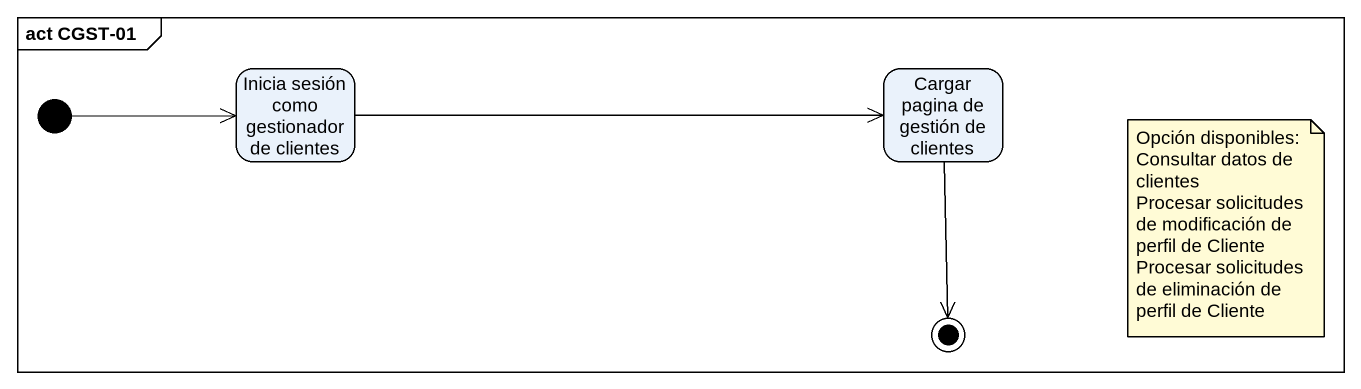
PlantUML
@startuml
mainframe act CGST-01
hide empty description
state "Inicia sesión como gestionador de clientes" as Inicia_sesión_como
state "Cargar pagina de gestión de clientes" as Cargar_pagina_de_gestión_de
[*] -right-> Inicia_sesión_como
Inicia_sesión_como -right-> Cargar_pagina_de_gestión_de
Cargar_pagina_de_gestión_de --> [*]
note as N1
  Opción disponibles:
  Consultar datos de clientes
  Procesar solicitudes de modificación de perfil de Cliente
  Procesar solicitudes de eliminación de perfil de Cliente
end note
@enduml
